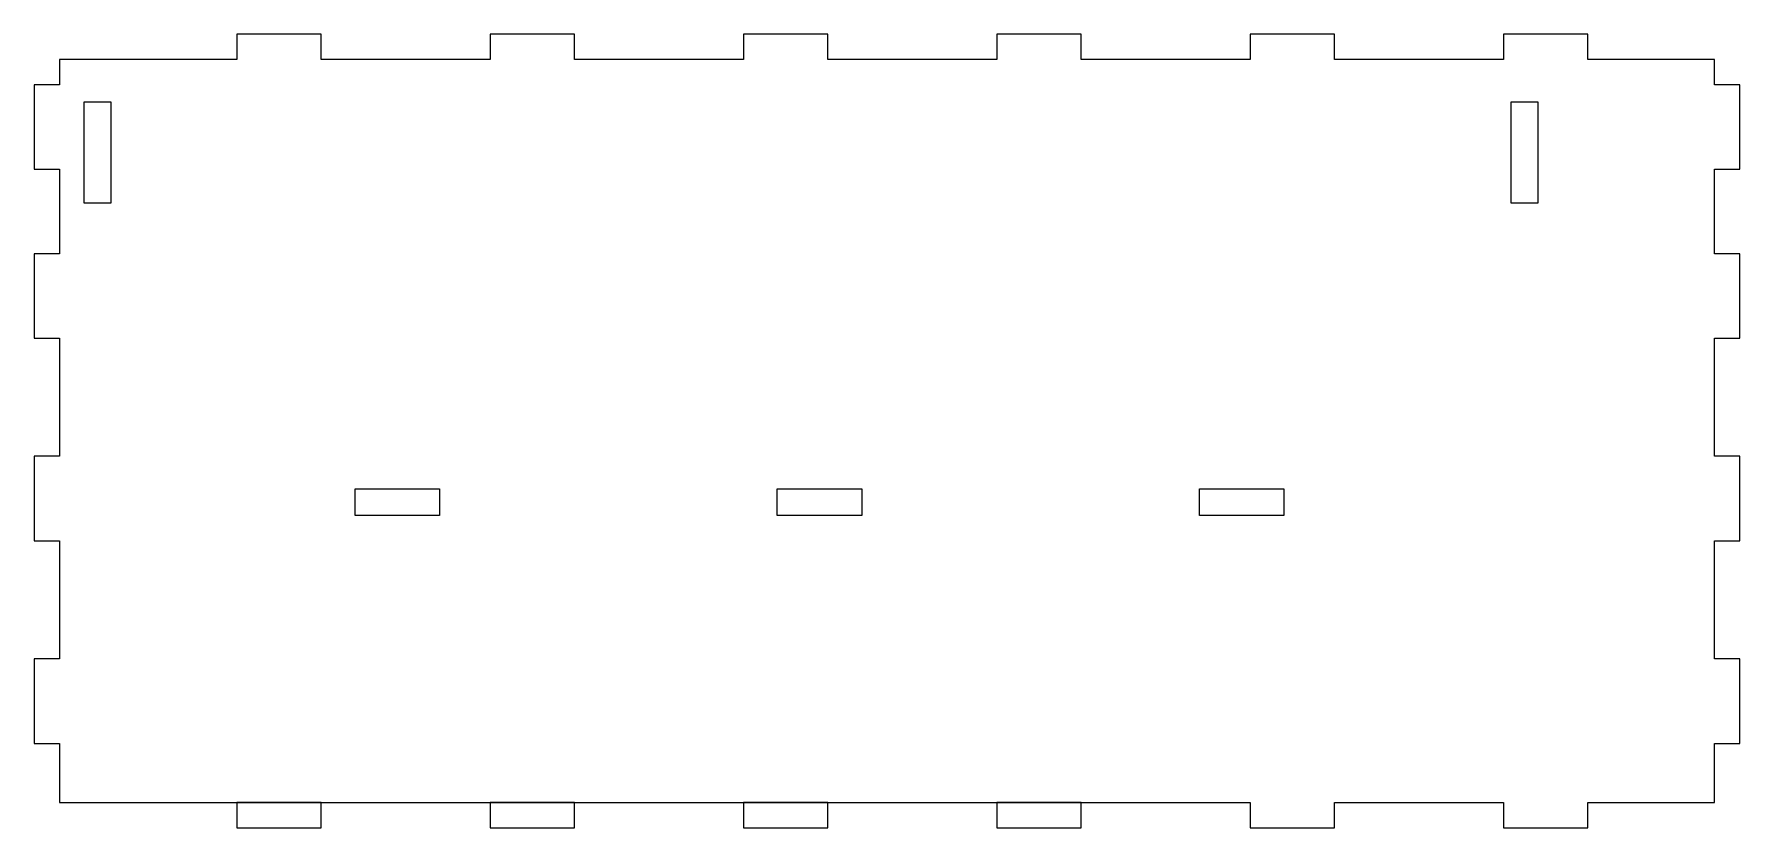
# Model space of a CAD drawing. Header units: metres. Extents: x -39 to 163, y 0 to 94.
import ezdxf

# ---------------------------------------------------------------- set-up
doc = ezdxf.new("R2010")
doc.units = ezdxf.units.M

msp = doc.modelspace()

# ---------------------------------------------------------------- linework, layer by layer
for p, q in [((-5, 94), (-15, 94)), ((-15, 94), (-15, 91)), ((-5, 91), (-5, 94)), ((25, 94), (15, 94)), ((15, 94), (15, 91)), ((25, 91), (25, 94)), ((55, 94), (45, 94)), ((45, 94), (45, 91)), ((55, 91), (55, 94)), ((85, 94), (75, 94)), ((75, 94), (75, 91)), ((85, 91), (85, 94)), ((115, 94), (105, 94)), ((105, 94), (105, 91)), ((115, 91), (115, 94)), ((145, 94), (135, 94)), ((135, 94), (135, 91)), ((145, 91), (145, 94)), ((-15, 91), (-36, 91)), ((-36, 91), (-36, 88)), ((15, 91), (-5, 91)), ((45, 91), (25, 91)), ((75, 91), (55, 91)), ((105, 91), (85, 91)), ((135, 91), (115, 91)), ((160, 91), (145, 91)), ((160, 88), (160, 91)), ((-36, 88), (-39, 88)), ((-39, 88), (-39, 78)), ((163, 88), (160, 88)), ((163, 78), (163, 88)), ((-33.075, 74), (-33.075, 86)), ((-33.075, 86), (-29.925, 86)), ((-29.925, 86), (-29.925, 74)), ((135.925, 74), (135.925, 86)), ((135.925, 86), (139.075, 86)), ((139.075, 86), (139.075, 74)), ((-39, 78), (-36, 78)), ((-36, 78), (-36, 68)), ((160, 68), (160, 78)), ((160, 78), (163, 78)), ((-29.925, 74), (-33.075, 74)), ((139.075, 74), (135.925, 74)), ((-36, 68), (-39, 68)), ((-39, 68), (-39, 58)), ((163, 68), (160, 68)), ((163, 58), (163, 68)), ((-39, 58), (-36, 58)), ((-36, 58), (-36, 44)), ((160, 44), (160, 58)), ((160, 58), (163, 58)), ((-36, 44), (-39, 44)), ((-39, 44), (-39, 34)), ((163, 44), (160, 44)), ((163, 34), (163, 44)), ((-1, 37), (-1, 40.15)), ((-1, 40.15), (9, 40.15)), ((9, 40.15), (9, 37)), ((49, 37), (49, 40.15)), ((49, 40.15), (59, 40.15)), ((59, 40.15), (59, 37)), ((99, 37), (99, 40.15)), ((99, 40.15), (109, 40.15)), ((109, 40.15), (109, 37)), ((9, 37), (-1, 37)), ((59, 37), (49, 37)), ((109, 37), (99, 37)), ((-39, 34), (-36, 34)), ((-36, 34), (-36, 20)), ((160, 20), (160, 34)), ((160, 34), (163, 34)), ((-36, 20), (-39, 20)), ((-39, 20), (-39, 10)), ((163, 20), (160, 20)), ((163, 10), (163, 20)), ((-39, 10), (-36, 10)), ((-36, 10), (-36, 3)), ((160, 3), (160, 10)), ((160, 10), (163, 10)), ((-36, 3), (105, 3)), ((-5, 3), (-15, 3)), ((-15, 3), (-15, 0)), ((-5, 0), (-5, 3)), ((25, 3), (15, 3)), ((15, 3), (15, 0)), ((25, 0), (25, 3)), ((55, 3), (45, 3)), ((45, 3), (45, 0)), ((55, 0), (55, 3)), ((85, 3), (75, 3)), ((75, 3), (75, 0)), ((85, 0), (85, 3)), ((105, 3), (105, 0)), ((115, 0), (115, 3)), ((115, 3), (135, 3)), ((135, 3), (135, 0)), ((145, 0), (145, 3)), ((145, 3), (160, 3)), ((-15, 0), (-5, 0)), ((15, 0), (25, 0)), ((45, 0), (55, 0)), ((75, 0), (85, 0)), ((105, 0), (115, 0)), ((135, 0), (145, 0))]:
    msp.add_line(p, q)

doc.saveas('drawing.dxf')
